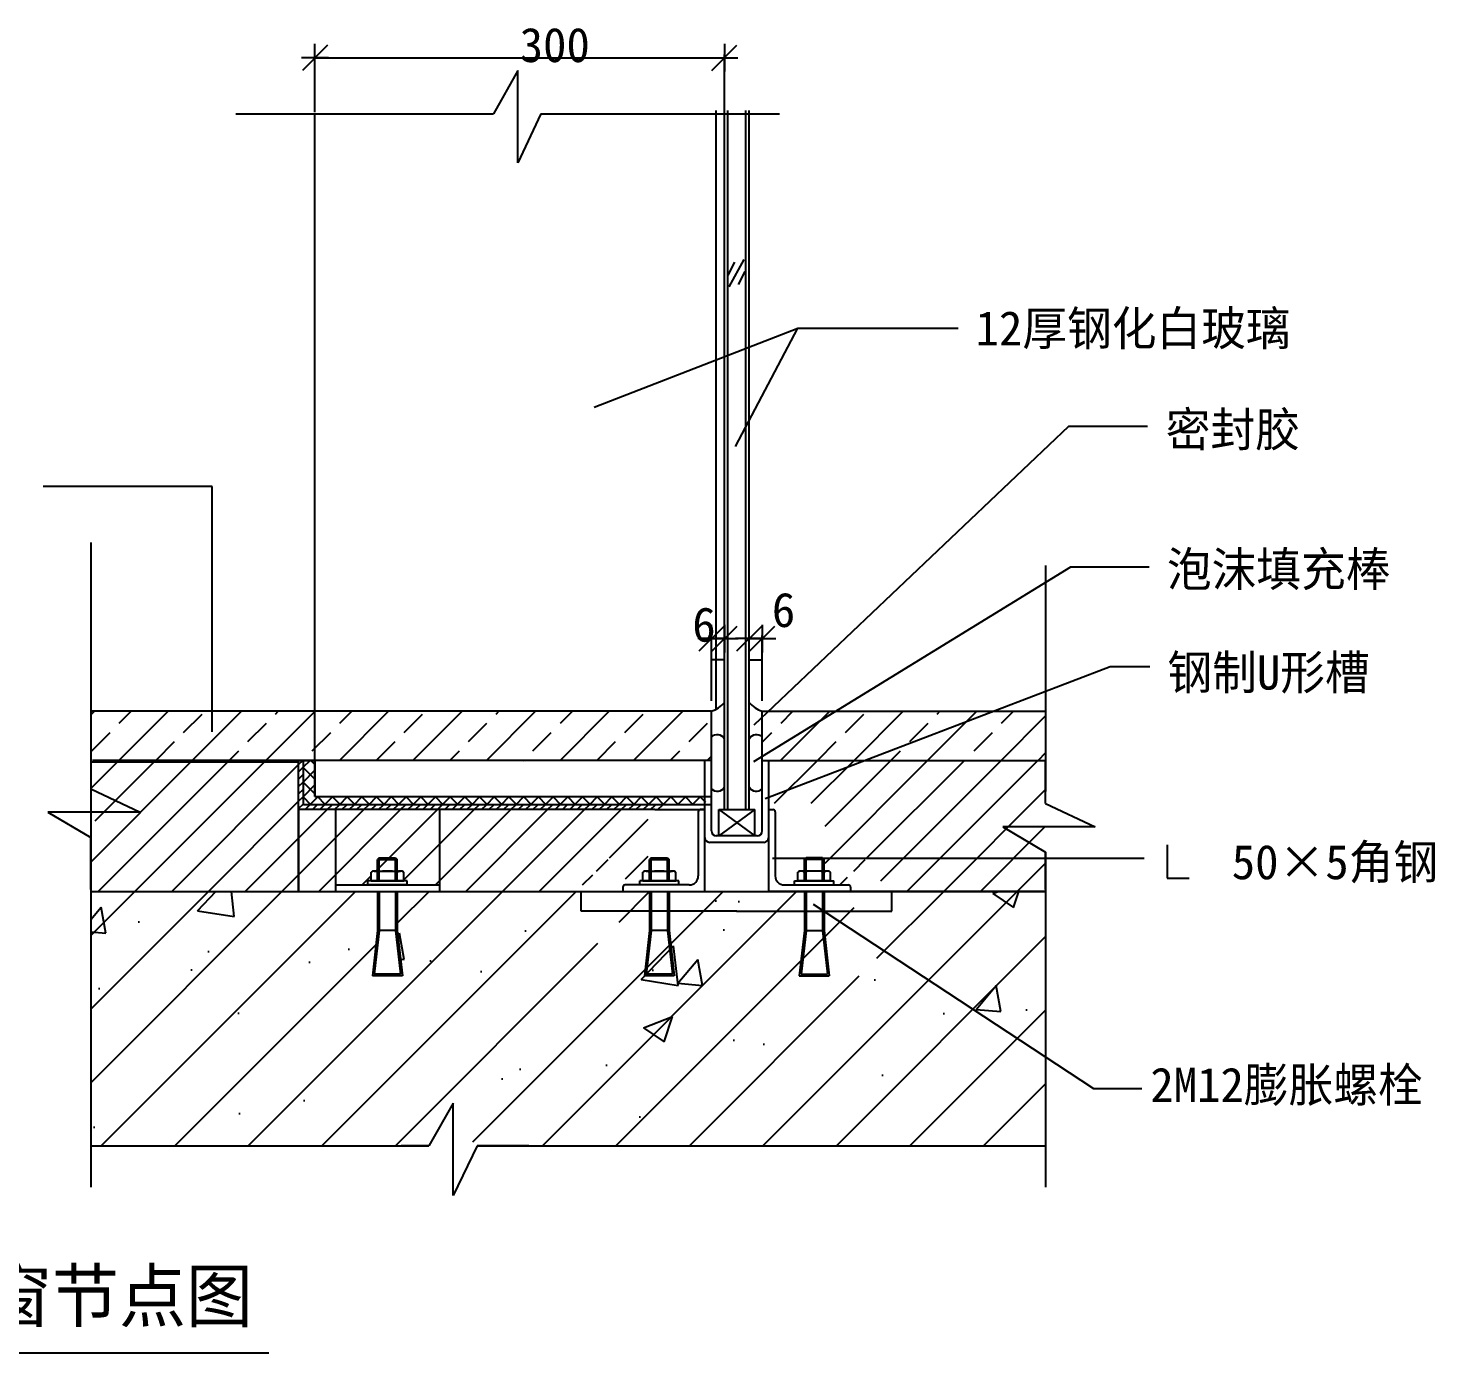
# Model space of a CAD drawing. Header units: metres. Extents: x 2704 to 4651, y 2624 to 5177.
# Drawn here: x 3559 to 4418, y 2624 to 3433 of the extents above; entities that cross this region are included whole.
import ezdxf

# ---------------------------------------------------------------- set-up
doc = ezdxf.new("R2010")
doc.units = ezdxf.units.M
for name, color, linetype in [('3', 5, 'Continuous'), ('Dim', 3, 'Continuous'), ('HATCH', 8, 'Continuous'), ('TEXT', 7, 'Continuous'), ('ZJSY-CC155-D10', 7, 'Continuous')]:
    doc.layers.add(name, color=color, linetype=linetype)

# ---------------------------------------------------------------- blocks, each defined once
blk = doc.blocks.new('_ArchTick')
for p, q in [((-0.54, 0), (0.54, 0)), ((0, 0.55), (0, -0.55))]:
    blk.add_line(p, q)
at = {"color": 0, "linetype": 'ByBlock'}
blk.add_lwpolyline([(-0.5, -0.5), (0.5, 0.5)], dxfattribs=at)

msp = doc.modelspace()

# ---------------------------------------------------------------- hatches: boundary and pattern name
h = msp.add_hatch()
h.set_pattern_fill('ANSI31')
h.paths.add_polyline_path([(3946.17, 2955.69), (3946.17, 2955.79, -0.41), (3949.07, 2958.69), (3727.07, 2958.69), (3727.07, 2985.69), (3724.07, 2985.69), (3724.07, 2955.69)])
at = {"layer": 'HATCH'}
h = msp.add_hatch(dxfattribs=at)
h.set_pattern_fill('ANSI33', scale=5)
h.paths.add_polyline_path([(3976.17, 3015.69), (3734.07, 3015.69), (3734.07, 2985.69), (3976.17, 2985.69)])
h.paths.add_polyline_path([(3734.07, 3015.69), (3597.16, 3015.69), (3597.16, 2984.62), (3724.07, 2984.62), (3724.07, 2985.69), (3734.07, 2985.69)])
h.paths.add_polyline_path([(4180.3, 3015.69), (4049.46, 3015.69), (4023.89, 2985.69), (4180.3, 2985.69)])
h.paths.add_polyline_path([(4049.46, 3015.69), (4021.94, 3015.69), (4007.17, 2994.22), (4007.17, 2985.69, -0.02), (4007.36, 2985.69), (4023.89, 2985.69)])
h.paths.add_polyline_path([(4021.94, 3015.69), (4007.17, 3015.69), (4007.17, 2994.22)])
h = msp.add_hatch(dxfattribs=at)
h.set_pattern_fill('ANSI31', scale=5)
h.paths.add_polyline_path([(3724.07, 2984.62), (3597.16, 2984.62), (3597.16, 2951.92), (3604.59, 2943.42), (3597.16, 2940.3), (3597.16, 2905.69), (3724.07, 2905.69)])
h.paths.add_polyline_path([(3746.82, 2955.69), (3724.07, 2955.69), (3724.07, 2905.69), (3746.82, 2905.69)])
h.paths.add_polyline_path([(3810.31, 2955.69), (3746.82, 2955.69), (3746.82, 2909.69), (3766.3, 2909.69), (3766.3, 2912.19), (3768.3, 2912.19), (3768.3, 2917.49, -0.17), (3770.3, 2918.19), (3778.3, 2918.19), (3778.31, 2918.19), (3786.3, 2918.19, -0.17), (3788.3, 2917.49), (3788.3, 2912.19), (3790.3, 2912.19), (3790.3, 2909.69), (3810.31, 2909.69)])
h.paths.add_polyline_path([(3783.3, 2926.19), (3784.3, 2925.19), (3772.3, 2925.19), (3773.3, 2926.19)])
h.paths.add_polyline_path([(3937.57, 2951.79, -0.41), (3941.47, 2955.69), (3810.31, 2955.69), (3810.31, 2905.69), (3891.57, 2905.69), (3891.57, 2905.79, -0.41), (3895.47, 2909.69), (3898.77, 2909.69), (3901.77, 2909.69), (3901.77, 2912.19), (3903.77, 2912.19), (3903.77, 2917.49, -0.17), (3905.77, 2918.19), (3913.76, 2918.19), (3913.77, 2918.19), (3921.77, 2918.19, -0.17), (3923.77, 2917.49), (3923.77, 2912.19), (3925.77, 2912.19), (3925.77, 2909.69), (3932.07, 2909.69, 0.41), (3937.57, 2915.19)])
h.paths.add_polyline_path([(3907.77, 2925.19), (3908.77, 2926.19), (3918.77, 2926.19), (3919.77, 2925.19)])
h = msp.add_hatch(dxfattribs=at)
h.set_pattern_fill('ANSI37', scale=2)
h.paths.add_polyline_path([(3973.17, 2963.69), (3734.07, 2963.69), (3734.07, 2985.69), (3727.07, 2985.69), (3727.07, 2958.69), (3949.07, 2958.69), (3970.27, 2958.69, 0.41), (3973.17, 2961.59)])
h = msp.add_hatch(dxfattribs=at)
h.set_pattern_fill('ANSI31', scale=5)
h.paths.add_polyline_path([(4180.3, 2985.69), (4023.89, 2985.69), (4010.67, 2970.18), (4011.02, 2959.54), (4036.38, 2959.54), (4052.67, 2980.61), (4180.3, 2980.61)])
h.paths.add_polyline_path([(4180.3, 2980.61), (4052.67, 2980.61), (4036.38, 2959.54), (4041.57, 2959.54), (4041.57, 2955.69), (4041.67, 2955.69, -0.41), (4045.57, 2951.79), (4045.57, 2933.49), (4070.3, 2952.09), (4180.14, 2952.09), (4173.22, 2960), (4180.3, 2963.81)])
h.paths.add_polyline_path([(4180.3, 2951.92), (4180.14, 2952.09), (4070.3, 2952.09), (4045.57, 2933.49), (4045.57, 2915.19, 0.41), (4051.07, 2909.69), (4057.37, 2909.69), (4057.37, 2912.19), (4059.37, 2912.19), (4059.37, 2917.49, -0.17), (4061.37, 2918.19), (4069.36, 2918.19), (4069.37, 2918.19), (4077.37, 2918.19, -0.17), (4079.37, 2917.49), (4079.37, 2912.19), (4081.37, 2912.19), (4081.37, 2909.69), (4087.67, 2909.69, -0.41), (4091.57, 2905.79), (4091.57, 2905.69), (4180.3, 2905.69), (4180.3, 2940.3)])
h.paths.add_polyline_path([(4075.37, 2925.19), (4074.37, 2926.19), (4064.37, 2926.19), (4063.37, 2925.19)])
h = msp.add_hatch(dxfattribs=at)
h.set_pattern_fill('AR-CONC')
h.paths.add_polyline_path([(4075.52, 2880.5), (4078.5, 2854.12), (4060.24, 2854.12), (4063.37, 2881.82), (4063.37, 2905.69), (4041.57, 2905.69), (4040.52, 2905.69), (3942.62, 2905.69), (3941.57, 2905.69), (3919.77, 2905.69), (3919.77, 2881.82), (3922.9, 2854.12), (3904.64, 2854.12), (3907.77, 2881.82), (3907.77, 2905.69), (3891.57, 2905.69), (3784.3, 2905.69), (3784.3, 2881.82), (3787.43, 2854.12), (3769.17, 2854.12), (3772.3, 2881.82), (3772.3, 2905.69), (3597.16, 2905.69), (3597.16, 2750.41), (3807.86, 2750.41), (3811.67, 2743.33), (3828.24, 2757.84), (3831.37, 2750.41), (4180.3, 2750.41), (4180.3, 2833.15), (4116.83, 2833.15)])
h.paths.add_polyline_path([(4180.3, 2905.69), (4075.37, 2905.69), (4075.37, 2881.82), (4075.52, 2880.5), (4116.83, 2833.15), (4180.3, 2833.15)])
h = msp.add_hatch(dxfattribs=at)
h.set_pattern_fill('ANSI31', scale=10)
h.paths.add_polyline_path([(4180.3, 2833.15), (4116.83, 2833.15), (4075.52, 2880.5), (4078.5, 2854.12), (4060.24, 2854.12), (4063.37, 2881.82), (4063.37, 2905.69), (4041.57, 2905.69), (4040.52, 2905.69), (3942.62, 2905.69), (3941.57, 2905.69), (3919.77, 2905.69), (3919.77, 2881.82), (3922.9, 2854.12), (3904.64, 2854.12), (3907.77, 2881.82), (3907.77, 2905.69), (3891.57, 2905.69), (3784.3, 2905.69), (3784.3, 2881.82), (3787.43, 2854.12), (3769.17, 2854.12), (3772.3, 2881.82), (3772.3, 2905.69), (3597.16, 2905.69), (3597.16, 2750.41), (3807.86, 2750.41), (3811.67, 2743.33), (3828.24, 2757.84), (3831.37, 2750.41), (4180.3, 2750.41)])
h.paths.add_polyline_path([(4180.3, 2905.69), (4075.37, 2905.69), (4075.37, 2881.82), (4075.52, 2880.5), (4116.83, 2833.15), (4180.3, 2833.15)])

# ---------------------------------------------------------------- linework, layer by layer
for p, q in [((3734.07, 2963.69), (3734.07, 3380.43)), ((3979.17, 3017.04), (3979.17, 3382.43)), ((3984.17, 2955.84), (3984.17, 3382.43)), ((3986.17, 2955.84), (3986.17, 3382.43)), ((3997.17, 2955.84), (3997.17, 3382.43)), ((3999.17, 2955.84), (3999.17, 3382.43)), ((3995.89, 3291.51), (3986.88, 3274.89)), ((3990.34, 3289.89), (3986.19, 3282.04)), ((3996.58, 3284.12), (3992.42, 3276.27)), ((3671.2, 3152.96), (3567.98, 3152.96)), ((3671.2, 3003.18), (3671.2, 3152.96)), ((3999.17, 3047.04), (4007.17, 3047.04)), ((3976.17, 3015.69), (3597.16, 3015.69)), ((3976.17, 2955.69), (3976.17, 3015.69)), ((3976.17, 2985.69), (3976.17, 3015.69)), ((4007.17, 2955.69), (4007.17, 3015.69)), ((4007.17, 3015.69), (4180.3, 3015.69)), ((3976.07, 2985.69), (3598.27, 2985.69)), ((3976.07, 2985.69), (3598.27, 2985.69)), ((3976.07, 2985.69), (3598.27, 2985.69)), ((3976.07, 2985.69), (3598.27, 2985.69)), ((3724.07, 2955.69), (3724.07, 2985.69)), ((3724.07, 2955.69), (3724.07, 2985.69)), ((3727.07, 2958.69), (3727.07, 2985.69)), ((3972.17, 2938.69), (3972.17, 2985.69)), ((3976.17, 2985.69), (3972.17, 2985.69)), ((3976.17, 2942.69), (3976.17, 2985.69)), ((4007.17, 2942.69), (4007.17, 2985.69)), ((4007.17, 2985.69), (4011.17, 2985.69)), ((4007.17, 2985.69), (4180.3, 2985.69)), ((4010.17, 2985.69), (4180.3, 2985.69)), ((4011.17, 2938.69), (4011.17, 2985.69)), ((3941.67, 2955.69), (3724.07, 2955.69)), ((3976.17, 2958.69), (3727.07, 2958.69)), ((3734.07, 2963.69), (3976.17, 2963.69)), ((3746.82, 2905.69), (3746.82, 2955.69)), ((3810.31, 2905.69), (3810.31, 2955.69)), ((3941.67, 2955.69), (3972.17, 2955.69)), ((3946.17, 2955.69), (3972.17, 2955.69)), ((3972.17, 2955.69), (3969.5, 2955.69)), ((3972.17, 2905.69), (3972.17, 2955.69)), ((3980.67, 2939.69, -685.71), (3980.67, 2955.84, -685.71)), ((3980.67, 2955.84, -685.71), (4002.67, 2939.69, -685.71)), ((4002.67, 2955.84, -685.71), (3980.67, 2939.69, -685.71)), ((3980.67, 2955.84, -685.71), (4002.67, 2955.84, -685.71)), ((4002.67, 2939.69, -685.71), (4002.67, 2955.84, -685.71)), ((4011.17, 2955.69), (4013.83, 2955.69)), ((4011.17, 2905.69), (4011.17, 2955.69)), ((3968.17, 2954.36), (3968.17, 2915.19)), ((4015.17, 2954.36), (4015.17, 2915.19)), ((4004.17, 2939.69, -685.71), (3979.17, 2939.69, -685.71)), ((4008.17, 2935.69, -685.71), (3975.17, 2935.69, -685.71)), ((4254.53, 2934.12), (4254.53, 2913.78)), ((3773.3, 2926.19), (3772.3, 2925.19)), ((3772.3, 2912.19), (3772.3, 2925.19)), ((3772.3, 2925.19), (3784.3, 2925.19)), ((3773.3, 2926.19), (3783.3, 2926.19)), ((3773.3, 2912.19), (3773.3, 2925.19)), ((3783.3, 2926.19), (3784.3, 2925.19)), ((3783.3, 2912.19), (3783.3, 2925.19)), ((3784.3, 2912.19), (3784.3, 2925.19)), ((3939.37, 2926.19), (3938.37, 2925.19)), ((3938.37, 2912.19), (3938.37, 2925.19)), ((3938.37, 2925.19), (3950.37, 2925.19)), ((3939.37, 2926.19), (3949.37, 2926.19)), ((3939.37, 2912.19), (3939.37, 2925.19)), ((3949.37, 2926.19), (3950.37, 2925.19)), ((3949.37, 2912.19), (3949.37, 2925.19)), ((3950.37, 2912.19), (3950.37, 2925.19)), ((4033.97, 2926.19), (4032.97, 2925.19)), ((4044.97, 2925.19), (4032.97, 2925.19)), ((4032.97, 2912.19), (4032.97, 2925.19)), ((4043.97, 2926.19), (4033.97, 2926.19)), ((4033.97, 2912.19), (4033.97, 2925.19)), ((4043.97, 2926.19), (4044.97, 2925.19)), ((4043.97, 2912.19), (4043.97, 2925.19)), ((4044.97, 2912.19), (4044.97, 2925.19)), ((3768.3, 2912.19), (3768.3, 2917.49)), ((3770.3, 2918.19), (3786.3, 2918.19)), ((3772.3, 2912.19), (3772.3, 2917.71)), ((3784.3, 2912.19), (3784.3, 2917.49)), ((3788.3, 2912.19), (3788.3, 2917.49)), ((3934.37, 2912.19), (3934.37, 2917.49)), ((3936.37, 2918.19), (3952.37, 2918.19)), ((3938.37, 2912.19), (3938.37, 2917.71)), ((3950.37, 2912.19), (3950.37, 2917.49)), ((3954.37, 2912.19), (3954.37, 2917.49)), ((4028.97, 2912.19), (4028.97, 2917.49)), ((4046.97, 2918.19), (4030.97, 2918.19)), ((4032.97, 2912.19), (4032.97, 2917.49)), ((4044.97, 2912.19), (4044.97, 2917.71)), ((4048.97, 2912.19), (4048.97, 2917.49)), ((4254.53, 2913.78), (4267.92, 2913.78)), ((3597.16, 2905.69), (4180.3, 2905.69)), ((3746.82, 2909.69), (3810.31, 2909.69)), ((3790.3, 2912.19), (3766.3, 2912.19)), ((3766.3, 2909.69), (3766.3, 2912.19)), ((3790.3, 2909.69), (3766.3, 2909.69)), ((3768.3, 2912.19), (3788.3, 2912.19)), ((3772.3, 2905.69), (3772.3, 2881.82)), ((3773.3, 2905.69), (3773.3, 2881.82)), ((3783.3, 2905.69), (3783.3, 2881.82)), ((3784.3, 2905.69), (3784.3, 2881.82)), ((3790.3, 2909.69), (3790.3, 2912.19)), ((3793.3, 2909.69), (3810.31, 2909.69)), ((3793.3, 2909.69), (3810.31, 2909.69)), ((3793.3, 2909.69), (3810.31, 2909.69)), ((3871.57, 2905.69), (3891.57, 2905.69)), ((3871.57, 2905.69), (3891.57, 2905.69)), ((3896.73, 2893.69), (3896.73, 2905.69)), ((3922.17, 2908.36), (3922.17, 2905.69)), ((3922.17, 2905.69), (3922.17, 2905.79)), ((3922.17, 2905.69), (3922.17, 2905.79)), ((3922.17, 2905.69), (3922.17, 2905.79)), ((3922.17, 2905.69), (3922.17, 2905.79)), ((3922.17, 2905.69), (3922.17, 2905.79)), ((3922.17, 2905.69), (3972.17, 2905.69)), ((3962.67, 2909.69), (3923.5, 2909.69)), ((3932.37, 2909.69), (3932.37, 2912.19)), ((3956.37, 2912.19), (3932.37, 2912.19)), ((3956.37, 2909.69), (3932.37, 2909.69)), ((3934.37, 2912.19), (3954.37, 2912.19)), ((3938.37, 2905.69), (3938.37, 2881.82)), ((3939.37, 2905.69), (3939.37, 2881.82)), ((3942.62, 2905.69), (4040.52, 2905.69)), ((3949.37, 2905.69), (3949.37, 2881.82)), ((3950.37, 2905.69), (3950.37, 2881.82)), ((3956.37, 2909.69), (3956.37, 2912.19)), ((4061.17, 2905.69), (4011.17, 2905.69)), ((4020.67, 2909.69), (4059.83, 2909.69)), ((4026.97, 2912.19), (4050.97, 2912.19)), ((4026.97, 2909.69), (4026.97, 2912.19)), ((4026.97, 2909.69), (4050.97, 2909.69)), ((4048.97, 2912.19), (4028.97, 2912.19)), ((4032.97, 2905.69), (4032.97, 2881.82)), ((4033.97, 2905.69), (4033.97, 2881.82)), ((4043.97, 2905.69), (4043.97, 2881.82)), ((4044.97, 2905.69), (4044.97, 2881.82)), ((4050.97, 2909.69), (4050.97, 2912.19)), ((4061.17, 2908.36), (4061.17, 2905.69)), ((4086.41, 2893.69), (4086.41, 2905.69)), ((4091.57, 2905.69), (4111.57, 2905.69)), ((3991.67, 2893.69), (3896.73, 2893.69)), ((3991.47, 2893.69), (4086.41, 2893.69)), ((3772.3, 2881.82), (3769.17, 2854.12)), ((3773.3, 2881.7), (3770.29, 2855.12)), ((3784.3, 2881.82), (3772.3, 2881.82)), ((3783.31, 2881.7), (3786.31, 2855.12)), ((3784.3, 2881.82), (3787.43, 2854.12)), ((3938.37, 2881.82), (3935.24, 2854.12)), ((3939.36, 2881.7), (3936.36, 2855.12)), ((3950.37, 2881.82), (3938.37, 2881.82)), ((3949.37, 2881.7), (3952.38, 2855.12)), ((3950.37, 2881.82), (3953.5, 2854.12)), ((4032.97, 2881.82), (4029.84, 2854.12)), ((4033.96, 2881.7), (4030.96, 2855.12)), ((4032.97, 2881.82), (4044.97, 2881.82)), ((4043.97, 2881.7), (4046.98, 2855.12)), ((4044.97, 2881.82), (4048.1, 2854.12)), ((3787.43, 2854.12), (3769.17, 2854.12)), ((3786.31, 2855.12), (3770.29, 2855.12)), ((3953.5, 2854.12), (3935.24, 2854.12)), ((3952.38, 2855.12), (3936.36, 2855.12)), ((4029.84, 2854.12), (4048.1, 2854.12)), ((4030.96, 2855.12), (4046.98, 2855.12)), ((3233.91, 2624.02), (3705.85, 2624.02))]:
    msp.add_line(p, q)
for points in [[(3904.62, 3201.43), (4028.9, 3249.51), (4126.88, 3249.51)], [(3990.82, 3177.4), (4028.9, 3249.51)], [(4002.19, 3007.52), (4194.55, 3189.72), (4242.51, 3189.72)], [(4002.06, 2985.11), (4195.68, 3103.89), (4243.46, 3103.89)], [(4009.08, 2962.49), (4219.69, 3043.09), (4243.95, 3043.09)], [(4013.56, 2926.08), (4240.51, 2926.08)], [(4038.34, 2897.95), (4209.42, 2785.35), (4239.14, 2785.35)]]:
    msp.add_lwpolyline(points)
for centre, radius, start, end in [((3970.08, 3033.25), 18.59, 289.12, 319.28), ((4013.26, 3033.25), 18.59, 220.72, 250.88), ((3979.8, 2996.33), 5.1, 30.97, 135.42), ((4003.54, 2996.33), 5.1, 44.58, 149.03), ((3979.8, 2971.99), 5.1, 224.58, 329.03), ((4003.54, 2971.99), 5.1, 210.97, 315.42), ((3969.5, 2954.36), 1.33, 90, 180), ((4013.83, 2954.36), 1.33, 0, 90), ((3975.17, 2938.69, -685.71), 3, 180, 270), ((3979.17, 2942.69, -685.71), 3, 180, 270), ((4004.17, 2942.69, -685.71), 3, 270, 0), ((4008.17, 2938.69, -685.71), 3, 270, 0), ((3770.3, 2914.98), 3.21, 51.42, 128.58), ((3778.3, 2892.13), 26.06, 76.69, 103.31), ((3786.3, 2914.98), 3.21, 51.42, 128.58), ((3936.37, 2914.98), 3.21, 51.42, 128.58), ((3944.37, 2892.13), 26.06, 76.69, 103.31), ((3952.37, 2914.98), 3.21, 51.42, 128.58), ((3962.67, 2915.19), 5.5, 270, 360), ((4020.67, 2915.19), 5.5, 180, 270), ((4030.97, 2914.98), 3.21, 51.42, 128.58), ((4038.97, 2892.13), 26.06, 76.69, 103.31), ((4046.97, 2914.98), 3.21, 51.42, 128.58), ((3923.5, 2908.36), 1.33, 90, 180), ((4059.83, 2908.36), 1.33, 0, 90)]:
    msp.add_arc(centre, radius, start, end)
at = {"layer": '3'}
msp.add_line((3984.17, 3047.04), (3976.17, 3047.04), dxfattribs=at)
at = {"layer": 'Dim'}
for p, q in [((3734.07, 3381.43), (3734.07, 3416.68)), ((3734.07, 3414.68), (3984.07, 3414.68)), ((3984.07, 3381.43), (3984.07, 3416.68)), ((3685.63, 3380.43), (3843.09, 3380.43)), ((3871.94, 3380.43), (4017.67, 3380.43)), ((3597.16, 3118.8), (3597.16, 2963.81)), ((4180.3, 3104.68), (4180.3, 2966.72)), ((3976.17, 3060.04), (3967.92, 3060.04)), ((3976.17, 3022.13), (3976.17, 3062.04)), ((3984.17, 3060.04), (3976.17, 3060.04)), ((3984.17, 3022.13), (3984.17, 3062.04)), ((3999.17, 3022.13), (3999.17, 3062.04)), ((3999.17, 3060.04), (4007.17, 3060.04)), ((4007.17, 3022.13), (4007.17, 3062.04)), ((4007.17, 3060.04), (4015.42, 3060.04)), ((4180.3, 2959.35), (4180.3, 2984.95)), ((3597.16, 2938.58), (3597.16, 2725.15)), ((3597.16, 2906.95), (3597.16, 2938.58)), ((4180.3, 2929.77), (4180.3, 2725.15)), ((4180.3, 2906.95), (4180.3, 2929.77)), ((3597.16, 2750.41), (3803.69, 2750.41)), ((3803.69, 2750.41), (3786.72, 2750.41)), ((3833.08, 2750.41), (4180.3, 2750.41)), ((3864.72, 2750.41), (3833.08, 2750.41))]:
    msp.add_line(p, q, dxfattribs=at)
at = {"layer": 'HATCH'}
for p, q in [((3724.07, 2985.69), (3734.07, 2985.69)), ((3724.07, 2985.69), (3734.07, 2985.69)), ((3734.07, 2985.69), (3734.07, 2963.69)), ((3724.07, 2955.69), (3724.07, 2905.69)), ((4180.3, 2905.69), (4041.57, 2905.69))]:
    msp.add_line(p, q, dxfattribs=at)
msp.add_lwpolyline([(3597.16, 2905.69), (3724.07, 2905.69), (3724.07, 2984.62), (3597.16, 2984.62)], close=True, dxfattribs=at)
at = {"layer": 'ZJSY-CC155-D10'}
for p, q in [((3857.93, 3406.85), (3843.09, 3380.43)), ((3857.93, 3378.66), (3857.93, 3406.85)), ((3871.94, 3380.43), (3857.93, 3350.46)), ((3857.93, 3350.46), (3857.93, 3378.66)), ((3597.16, 2968.46), (3627.21, 2954.07)), ((4180.3, 2959.35), (4210.49, 2945.11)), ((3599.01, 2954.07), (3570.82, 2954.07)), ((3570.82, 2954.07), (3597.16, 2938.58)), ((3627.21, 2954.07), (3599.01, 2954.07)), ((4182.3, 2945.11), (4154.11, 2945.11)), ((4154.11, 2945.11), (4180.3, 2929.77)), ((4210.49, 2945.11), (4182.3, 2945.11)), ((3818.36, 2776.52), (3803.69, 2750.41)), ((3818.36, 2748.32), (3818.36, 2776.52)), ((3833.08, 2750.41), (3818.36, 2720.13)), ((3818.36, 2720.13), (3818.36, 2748.32))]:
    msp.add_line(p, q, dxfattribs=at)

# ---------------------------------------------------------------- block references
at = {"layer": 'Dim', "xscale": 15.4, "yscale": 15.4, "zscale": 15.4, "rotation": 180}
for p in [(3734.07, 3414.68), (3976.17, 3060.04), (3999.17, 3060.04)]:
    msp.add_blockref('_ArchTick', p, dxfattribs=at)
at = {"layer": 'Dim', "xscale": 15.4, "yscale": 15.4, "zscale": 15.4}
for p in [(3984.07, 3414.68), (3984.17, 3060.04), (4007.17, 3060.04)]:
    msp.add_blockref('_ArchTick', p, dxfattribs=at)

# ---------------------------------------------------------------- texts
at = {"insert": (3245.8, 2674.56), "char_height": 31.5, "attachment_point": 1}
msp.add_mtext('无框门与玻璃橱窗节点图', dxfattribs=at)
at = {"layer": 'Dim', "char_height": 21, "attachment_point": 1}
for s, insert in [('300', (3859.07, 3433.02)), ('\\A1;6', (4013.08, 3088.15)), ('\\A1;6', (3964.48, 3079.21))]:
    msp.add_mtext(s, dxfattribs=dict(at, insert=insert))
at = {"layer": 'TEXT'}
for s, p in [('12厚钢化白玻璃', (4137.51, 3239.02)), ('密封胶', (4253.65, 3177.3)), ('泡沫填充棒', (4254.39, 3091.98)), ('钢制U形槽', (4254.7, 3028.95)), ('   50×5角钢', (4251.08, 2913.17)), ('2M12膨胀螺栓', (4244.22, 2777.17))]:
    msp.add_text(s, height=21, dxfattribs=at).set_placement(p)

doc.saveas('drawing.dxf')
